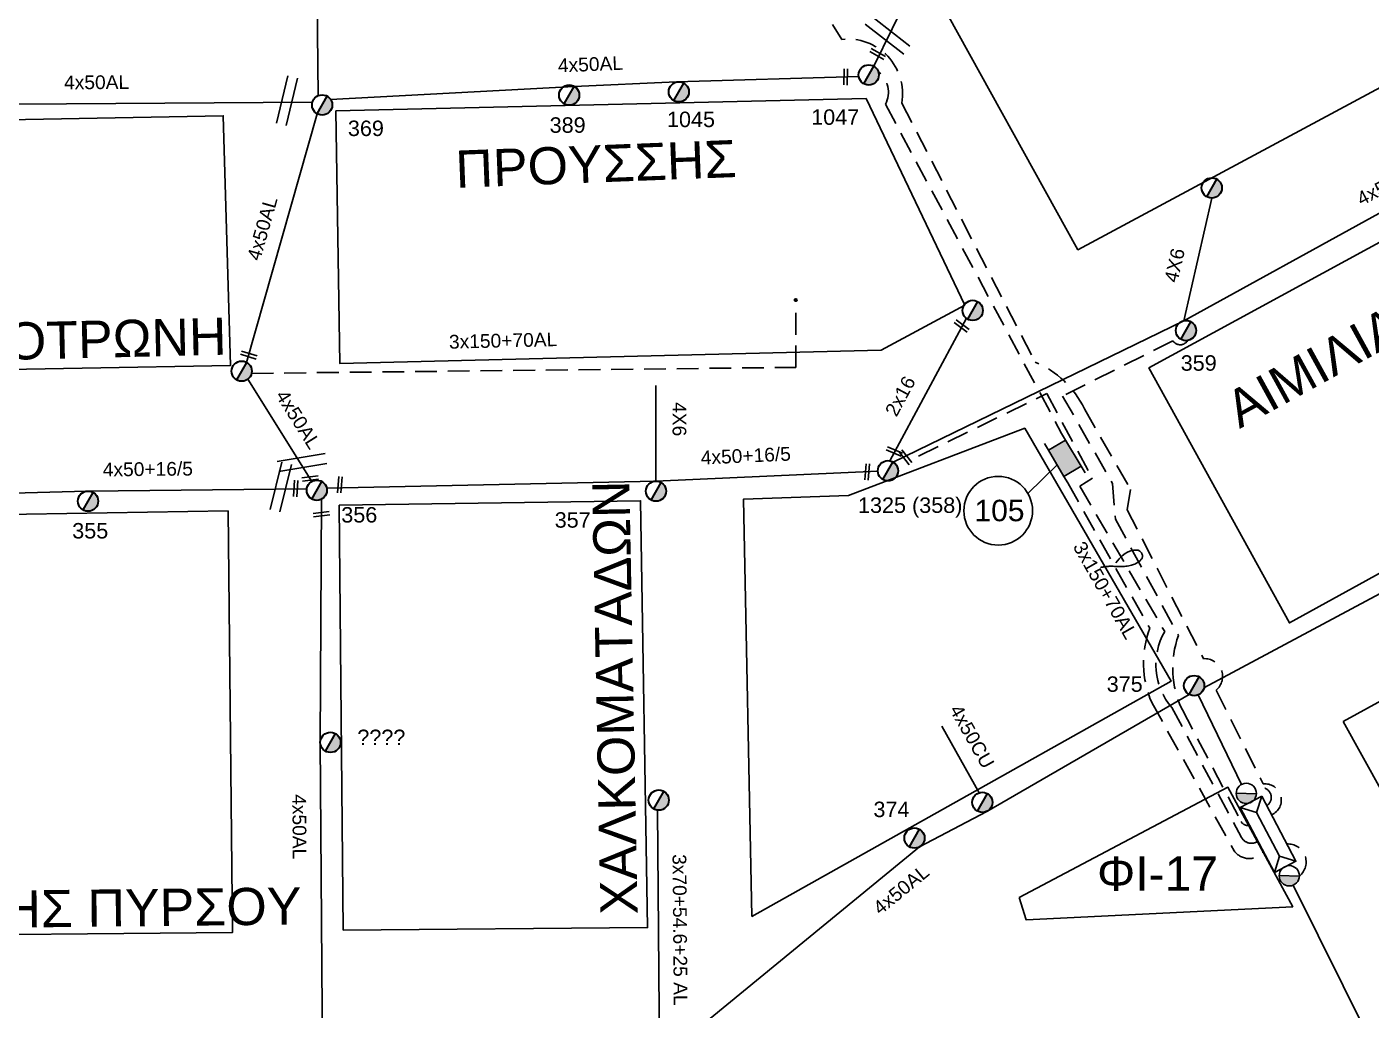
# Model space of a CAD drawing. Header units: millimetres. Extents: x 1421 to 7547, y 822 to 1873.
# Drawn here: x 6842.7 to 6999.3, y 1308.4 to 1423 of the extents above; entities that cross this region are included whole.
import ezdxf
from ezdxf.enums import TextEntityAlignment as Align

# ---------------------------------------------------------------- set-up
doc = ezdxf.new("R2010")
doc.units = ezdxf.units.MM
doc.linetypes.add('DASHED', pattern=[19.05, 12.7, -6.35])
doc.layers.get('0').update_dxf_attribs({"lineweight": 30})
for name, color, linetype, lineweight in [('2x16', 7, 'Continuous', 30), ('4x50+13_5', 7, 'Continuous', 30), ('4x50+16_5', 7, 'Continuous', 30), ('4x50AL', 7, 'Continuous', 30), ('4x50CU', 7, 'Continuous', 30), ('Link Box 4 Διευθύνσεων', 7, 'Continuous', 30), ('TEXT_ΚΑΛΩΔΙΩΝ', 7, 'Continuous', 30), ('Άγνωστα', 7, 'Continuous', 30), ('Καλώδια ΧΤ   3x150+50CU', 7, 'DASHED', 30), ('Καλώδια ΧΤ   3x150+70AL', 7, 'DASHED', 30), ('Μηχανική τομή', 7, 'Continuous', 30), ('Στύλος ΦΜ', 7, 'Continuous', 30), ('Στύλος ΦΜ @ 1', 7, 'Continuous', 30), ('ΣΥΝ.ΚΑΛ4Χ6', 7, 'YPARXSK3X70+54', 30), ('Συνδέσεις', 7, 'Continuous', 30), ('Συνεστραμμένα ΧΤ   3x70+54.6+25 AL', 7, 'SYN_LINE', 30), ('Τομή', 7, 'Continuous', 30), ('Υποσταθμός εναέριος 2 στύλων', 7, 'Continuous', 30), ('Υποσταθμός πόλεως', 7, 'Continuous', 30), ('Υπόβαθρο ΔΕΗ', 7, 'Continuous', 30), ('Υπόγεια Καλώδια Δικτύου ΧΤ   .15', 7, 'DASHED', 30)]:
    doc.layers.add(name, color=color, linetype=linetype, lineweight=lineweight)
doc.styles.add('arial', font='arial.ttf')
doc.styles.get("Standard").update_dxf_attribs({"font": 'arial.ttf'})
doc.linetypes.add('SYN_LINE', pattern='A,0.5,-0.0001,["/\\/\\/\\/",Standard,S=0.1,R=0,X=0,Y=-0.05],-0.25', length=0.7501)
doc.linetypes.add('YPARXSK3X70+54', pattern='A,2.5,[131,ltypeshp.shx,S=1,R=0,X=-9e-10,Y=0],-1e-11,[131,ltypeshp.shx,S=-1,R=180,X=2,Y=0],-4.1,[131,ltypeshp.shx,S=1,R=0,X=-0.1,Y=0],-1.9,2,0', length=10.5)

# ---------------------------------------------------------------- blocks, each defined once
blk = doc.blocks.new('ΥΠΑΡΧΩΝ ΤΣΙΜΕΝΤΕΝΙΟΣ ΣΤΥΛΟΣ')
at = {"layer": 'Στύλος ΦΜ'}
blk.add_hatch(color=7, dxfattribs=at).paths.add_polyline_path([(-1.29, -2.28, 0.574793), (2.62, 0, 0.268822), (1.3, 2.27)])
at = {"layer": 'Στύλος ΦΜ', "color": 7}
blk.add_line((-1.29, -2.28), (1.3, 2.27), dxfattribs=at)
blk.add_circle((0, 0), 2.62, dxfattribs=at)
at = {"layer": 'Στύλος ΦΜ', "flags": 4}
for tag, p in [('ΑΡΙΘΜΟΣ', (-4.68, 8.05)), ('ΤΥΠΟΣ', (-4.91, 3.03))]:
    blk.add_attdef(tag, p, '', height=4, dxfattribs=at)
blk = doc.blocks.new('ΜΗΧΑΝΙΚΗ ΤΟΜΗ')
at = {"layer": 'Μηχανική τομή', "lineweight": -3, "ltscale": 40}
for p, q in [((-3.78, 1.15), (3.8, 1.15)), ((3.8, -0.4), (-3.78, -0.4))]:
    blk.add_line(p, q, dxfattribs=at)
blk = doc.blocks.new('ΤΟΜΗ')
at = {"layer": 'Τομή', "lineweight": -3, "ltscale": 40}
for p, q in [((-11.37, 1.1), (11.37, 1.1)), ((11.37, -3.57), (-11.37, -3.57))]:
    blk.add_line(p, q, dxfattribs=at)
blk = doc.blocks.new('LINK BOX 4 ΑΝΑΧΩΡΗΣΕΩΝ')
at = {"layer": 'Link Box 4 Διευθύνσεων', "lineweight": -3, "ltscale": 40}
blk.add_hatch(color=256, dxfattribs=at).paths.add_polyline_path([(-3.54, 0), (-3.54, -4.67), (3.54, -4.67), (3.54, 0)])
for p, q in [((-3.54, 0), (-5.33, 0)), ((5.33, 0), (3.54, 0)), ((-3.54, -4.67), (-5.33, -4.67)), ((5.33, -4.67), (3.54, -4.67))]:
    blk.add_line(p, q, dxfattribs=at)
blk.add_lwpolyline([(-3.54, -4.67), (-3.54, 0), (3.54, 0), (3.54, -4.67)], close=True, dxfattribs=at)
blk = doc.blocks.new('ΥΠΟΣΤΑΘΜΟΣ ΕΝΑΕΡΙΟΣ ΕΠΙ 2 ΣΤΥΛΩΝ')
at = {"layer": 'Υποσταθμός εναέριος 2 στύλων', "linetype": 'Continuous', "lineweight": -3}
for points in [[(-11.97, -2.11, 0.574793), (-8.45, -0.07, 0.268822), (-9.64, 1.98)], [(9.68, -2.15, 0.574793), (13.19, -0.1, 0.268822), (12.01, 1.95)]]:
    blk.add_hatch(color=256, dxfattribs=at).paths.add_polyline_path(points)
for p, q in [((-11.97, -2.11), (-9.64, 1.98)), ((9.68, -2.15), (12.01, 1.95))]:
    blk.add_line(p, q, dxfattribs=at)
for centre in [(-10.81, -0.07), (10.84, -0.1)]:
    blk.add_circle(centre, 2.36, dxfattribs=at)
at = {"layer": 'Υποσταθμός πόλεως', "linetype": 'Continuous', "lineweight": -3, "ltscale": 40}
blk.add_lwpolyline([(-8.57, 2.82), (8.57, 2.82), (8.57, -2.82), (-8.57, -2.82)], close=True, dxfattribs=at)
for points in [[(-5.75, 0), (-8.57, 2.82)], [(-8.57, -2.82), (-5.75, 0)], [(-5.75, 0), (5.75, 0)], [(5.75, 0), (8.57, 2.82)], [(8.57, -2.82), (5.75, 0)]]:
    blk.add_lwpolyline(points, dxfattribs=at)
at = {"layer": 'Υποσταθμός εναέριος 2 στύλων', "ltscale": 40, "flags": 1}
for tag, p in [('ΜΕΤΑΣΧΗΜΑΤΙΣΜΟΣ', (14.09, 2.51)), ('ΙΣΧΥΣ', (14.07, -0.28)), ('ΑΡΙΘΜΟΣ', (14.19, -3))]:
    blk.add_attdef(tag, p, '', height=1.8, dxfattribs=at)
blk = doc.blocks.new('_ΣΥΝΔΕΣΗ')
at = {"layer": 'Συνδέσεις', "linetype": 'SYN_LINE', "ltscale": 40}
blk.add_hatch(color=256, dxfattribs=at).paths.add_polyline_path([(0.5, -0.01, 1), (-0.5, -0.01, 1)])
at = {"layer": 'Συνδέσεις'}
blk.add_circle((0, -0.01), 0.5, dxfattribs=at)

msp = doc.modelspace()

# ---------------------------------------------------------------- linework, layer by layer
at = {"layer": '2x16', "color": 1, "lineweight": -3, "ltscale": 0.2}
msp.add_lwpolyline([(6943.23, 1372.4), (6952.14, 1389.02)], dxfattribs=at)
at = {"layer": '4x50+13_5', "color": 27, "lineweight": -3, "ltscale": 0.2}
msp.add_lwpolyline([(7003.94, 1459.3), (6974.85, 1443.43), (6945.63, 1427.16), (6941.35, 1418.4)], dxfattribs=at)
at = {"layer": '4x50+13_5', "color": 2, "lineweight": -3, "ltscale": 0.2}
for points in [[(6979.82, 1345.95), (7014.2, 1364.36), (7037.67, 1377.39), (7058.24, 1388.56), (7075.49, 1398.73)], [(6979.14, 1345.13), (6984.2, 1334.69)]]:
    msp.add_lwpolyline(points, dxfattribs=at)
at = {"layer": '4x50+13_5', "color": 6, "lineweight": -3, "ltscale": 0.2}
msp.add_lwpolyline([(6990.22, 1322.97), (6998.94, 1305.36)], dxfattribs=at)
at = {"layer": '4x50+16_5', "color": 30, "lineweight": -3, "ltscale": 0.2}
msp.add_lwpolyline([(6943.6, 1372.27), (6977.48, 1388.74), (7000.19, 1401.23), (7022.78, 1413.07), (7056.73, 1430.94)], dxfattribs=at)
at = {"layer": '4x50+16_5', "color": 1, "lineweight": -3, "ltscale": 0.2}
msp.add_lwpolyline([(6941.83, 1371.2), (6915.98, 1370.04), (6877.63, 1369.24)], dxfattribs=at)
at = {"layer": '4x50+16_5', "color": 5, "lineweight": -3, "ltscale": 0.2}
msp.add_lwpolyline([(6875.32, 1369.14), (6849.69, 1368.88), (6822.4, 1368.13)], dxfattribs=at)
at = {"layer": '4x50AL', "color": 133, "lineweight": -3, "ltscale": 0.2}
for points in [[(6876.21, 1455.49), (6876.63, 1414.96)], [(6878.08, 1414.53), (6906.47, 1416.05), (6918.37, 1416.56), (6939.61, 1417.19)], [(6876.52, 1412.86), (6868.31, 1383.88)], [(6868.43, 1381.91), (6875.9, 1370.01)]]:
    msp.add_lwpolyline(points, dxfattribs=at)
at = {"layer": '4x50AL', "color": 30, "lineweight": -3, "ltscale": 0.2}
msp.add_lwpolyline([(6814.47, 1413.41), (6835.82, 1413.93), (6875.97, 1414.2)], dxfattribs=at)
at = {"layer": '4x50AL', "color": 2, "lineweight": -3, "ltscale": 0.2}
msp.add_lwpolyline([(6877.02, 1367.94), (6876.89, 1339.64), (6877.13, 1303.14)], dxfattribs=at)
at = {"layer": '4x50AL', "color": 1, "lineweight": -3, "ltscale": 0.2}
msp.add_lwpolyline([(6978.09, 1345.18), (6954.53, 1331.55), (6946.68, 1327.43), (6916.89, 1302.98), (6921.09, 1306.43)], dxfattribs=at)
at = {"layer": '4x50CU', "color": 1, "linetype": 'SYN_LINE', "lineweight": -3, "ltscale": 10}
msp.add_lwpolyline([(6953.64, 1333.73), (6949.27, 1341.48)], dxfattribs=at)
at = {"layer": 'Άγνωστα', "lineweight": -3}
msp.add_lwpolyline([(6969.54, 1360.53), (6969.94, 1360.99), (6970.31, 1361.34), (6970.64, 1361.6), (6970.93, 1361.78), (6971.19, 1361.9), (6971.42, 1361.97), (6971.61, 1362), (6971.78, 1362.01), (6971.92, 1362.01), (6972.04, 1362), (6972.14, 1361.98), (6972.22, 1361.96), (6972.28, 1361.93), (6972.34, 1361.9), (6972.39, 1361.85), (6972.44, 1361.81), (6972.48, 1361.75), (6972.53, 1361.69), (6972.57, 1361.62), (6972.6, 1361.56), (6972.63, 1361.48), (6972.65, 1361.41), (6972.67, 1361.34), (6972.67, 1361.27), (6972.66, 1361.2), (6972.64, 1361.13), (6972.61, 1361.06), (6972.57, 1360.99), (6972.52, 1360.93), (6972.46, 1360.86), (6972.4, 1360.8), (6972.33, 1360.73), (6972.25, 1360.67), (6972.16, 1360.61), (6972.07, 1360.55), (6971.97, 1360.49), (6971.87, 1360.44), (6971.75, 1360.38), (6971.63, 1360.33), (6971.5, 1360.29), (6971.36, 1360.25), (6971.21, 1360.21), (6971.05, 1360.18), (6970.89, 1360.15), (6970.73, 1360.13), (6970.56, 1360.11), (6970.39, 1360.1), (6970.22, 1360.09), (6970.05, 1360.09), (6969.88, 1360.09), (6969.71, 1360.1), (6969.55, 1360.11), (6969.39, 1360.11), (6969.23, 1360.12), (6969.08, 1360.12), (6968.93, 1360.12), (6968.79, 1360.12), (6968.65, 1360.11), (6968.53, 1360.1), (6968.41, 1360.08), (6968.3, 1360.07), (6968.21, 1360.05), (6968.12, 1360.04), (6968.05, 1360.02), (6967.99, 1360.01), (6967.94, 1360.01), (6967.9, 1360), (6967.87, 1360), (6967.85, 1360), (6967.83, 1360), (6967.82, 1360), (6967.81, 1360), (6967.8, 1360), (6967.8, 1360), (6967.8, 1360), (6967.79, 1360), (6967.79, 1360), (6967.79, 1360), (6967.79, 1360), (6967.79, 1360)], dxfattribs=at)
at = {"layer": 'Καλώδια ΧΤ   3x150+50CU', "color": 2, "linetype": 'DASHED', "lineweight": -3, "ltscale": 0.2}
msp.add_arc((6986.51, 1333.18), 1.15, 302.874, 125.6264, dxfattribs=at)
at = {"layer": 'Καλώδια ΧΤ   3x150+50CU', "color": 6, "linetype": 'DASHED', "lineweight": -3, "ltscale": 0.2}
msp.add_arc((6989.61, 1325.65), 2.11, 309.1055, 93.6989, dxfattribs=at)
at = {"layer": 'Καλώδια ΧΤ   3x150+70AL', "color": 133, "lineweight": -3, "ltscale": 0.2}
for points in [[(6941.88, 1417.78, -0.359486), (6942.72, 1413.96), (6963.24, 1375.6)], [(6963.96, 1369.83), (6973.5, 1352.89, 0.192555), (6973.74, 1344.25), (6983.34, 1326.95, 0.485711), (6986.77, 1326.84, -0.786582)]]:
    msp.add_lwpolyline(points, format="xyb", dxfattribs=at)
msp.add_lwpolyline([(6868.88, 1382.6), (6932.27, 1383.3), (6932.27, 1391.15)], dxfattribs=at)
at = {"layer": 'Καλώδια ΧΤ   3x150+70AL', "color": 30, "lineweight": -3, "ltscale": 0.2}
msp.add_lwpolyline([(6977.93, 1386.43, -0.561607), (6976.21, 1386.4), (6963.36, 1379.96), (6969.15, 1369.78), (6969.5, 1365.61), (6976.86, 1352.07, 0.205116), (6977.3, 1343.38), (6984.16, 1330.36, 0.364097), (6985.14, 1329.96, 1.366824)], format="xyb", dxfattribs=at)
at = {"layer": 'Καλώδια ΧΤ   3x150+70AL', "color": 1, "lineweight": -3, "ltscale": 0.2}
msp.add_lwpolyline([(6946.57, 1372.97), (6961.5, 1380.24), (6966.82, 1370.37), (6965.36, 1369.45), (6975.25, 1352.5, 0.318206), (6976.06, 1343.67), (6984.2, 1328.52, 0.455718), (6986.12, 1328.09, -0.327517)], format="xyb", dxfattribs=at)
at = {"layer": 'ΣΥΝ.ΚΑΛ4Χ6', "color": 30, "linetype": 'SYN_LINE', "lineweight": -3, "ltscale": 20}
msp.add_lwpolyline([(6977.48, 1388.74), (6980.75, 1403.03)], dxfattribs=at)
at = {"layer": 'ΣΥΝ.ΚΑΛ4Χ6', "color": 1, "linetype": 'SYN_LINE', "lineweight": -3, "ltscale": 20}
msp.add_lwpolyline([(6915.98, 1370.04), (6915.96, 1381.19)], dxfattribs=at)
at = {"layer": 'Συνεστραμμένα ΧΤ   3x70+54.6+25 AL', "color": 62, "lineweight": -3, "ltscale": 20}
msp.add_lwpolyline([(6916.41, 1303.51), (6916.18, 1331.7)], dxfattribs=at)
at = {"layer": 'Υπόβαθρο ΔΕΗ', "lineweight": -3, "ltscale": 0.2}
for points in [[(6948.72, 1426.73), (6965.13, 1397), (7049.89, 1442.55), (7033.24, 1472.34), (6948.72, 1426.73)], [(7073.87, 1399.83), (7057.53, 1429.09), (6973.41, 1383.24), (6989.78, 1353.51), (7073.87, 1399.83)], [(6878.7, 1413.2), (6879.17, 1383.74), (6942.2, 1385.3), (6951.96, 1390.56), (6940.46, 1414.63), (6878.7, 1413.2)], [(6796.44, 1411.35), (6797.29, 1382.27), (6866.42, 1383.5), (6865.59, 1412.62), (6796.44, 1411.35)], [(6824.4, 1317.06), (6866.66, 1317.43), (6866.15, 1366.57), (6823.84, 1365.87), (6824.4, 1317.06)]]:
    msp.add_lwpolyline(points, dxfattribs=at)
for points in [[(6996.03, 1342.02), (7080.02, 1388.07), (7094.38, 1362.81), (7009.86, 1317.08)], [(6927.16, 1319.29), (6926.2, 1367.96), (6938.42, 1368.37), (6958.95, 1376.2), (6976, 1346.75)], [(6879.07, 1367.26), (6914.2, 1367.75), (6915.02, 1318.02), (6879.56, 1317.72)], [(6958.29, 1321.52), (6959.11, 1318.91), (6990.16, 1320.45), (6982.61, 1334.36)]]:
    msp.add_lwpolyline(points, close=True, dxfattribs=at)
at = {"layer": 'Υπόβαθρο ΔΕΗ', "lineweight": -3}
msp.add_lwpolyline([(6962.71, 1371.94), (6959.3, 1368.61)], dxfattribs=at)
msp.add_circle((6955.85, 1366.59), 4, dxfattribs=at)
at = {"layer": 'Υπόγεια Καλώδια Δικτύου ΧΤ   .15', "color": 151, "lineweight": -3, "ltscale": 0.2}
msp.add_lwpolyline([(6925.56, 1460.8, -0.886262), (6923.43, 1459.92), (6916.38, 1455.59), (6937.64, 1421.53, -0.499243), (6944.62, 1414.11), (6960.15, 1383.92, -0.182037), (6965.89, 1378.47), (6971.26, 1369.08), (6970.87, 1366.69), (6979.77, 1349.35, -0.726628), (6981.24, 1345.69), (6986.71, 1334.75, -0.866631), (6987.69, 1331.15)], format="xyb", dxfattribs=at)

# ---------------------------------------------------------------- block references
at = {"layer": 'Link Box 4 Διευθύνσεων', "lineweight": -3, "xscale": 0.4999999999999998, "yscale": 0.4999999999999998, "zscale": 0.4999999999999998, "rotation": 120.7676350335538}
msp.add_blockref('LINK BOX 4 ΑΝΑΧΩΡΗΣΕΩΝ', (6962.6, 1372.12), dxfattribs=at)
at = {"layer": 'Μηχανική τομή', "lineweight": -3}
for p, xscale, yscale, zscale, rotation in [((6941.85, 1419.9), 0.2499999999999189, 0.2499999999999189, 0.2499999999999189, 150.9897580693849), ((6937.99, 1417.16), 0.2499999999999188, 0.2499999999999188, 0.2499999999999188, 269.307013081686), ((6951.66, 1388.18), 0.2499999999999187, 0.2499999999999187, 0.2499999999999187, 143.4629186493353), ((6868.53, 1384.64), 0.2499999999999187, 0.2499999999999187, 0.2499999999999187, 342.4772991770096), ((6943.78, 1373.59), 0.2499999999999186, 0.2499999999999186, 0.2499999999999186, 157.5083442324506), ((6945.13, 1372.88), 0.2499999999999187, 0.2499999999999187, 0.2499999999999187, 128.4420279025753), ((6940.68, 1371.1), 0.2499999999999187, 0.2499999999999187, 0.2499999999999187, 85.96302008426422), ((6874.12, 1369.18), 0.2499999999999187, 0.2499999999999187, 0.2499999999999187, 85.96302008426422), ((6875.72, 1370.27), 0.2499999999999187, 0.2499999999999187, 0.2499999999999187, 7.275471488606197), ((6879.26, 1369.61), 0.2499999999999187, 0.2499999999999187, 0.2499999999999187, 85.96302008426422), ((6877.03, 1366.11), 0.2499999999999187, 0.2499999999999187, 0.2499999999999187, 7.275471488606197)]:
    msp.add_blockref('ΜΗΧΑΝΙΚΗ ΤΟΜΗ', p, dxfattribs=dict(at, xscale=xscale, yscale=yscale, zscale=zscale, rotation=rotation))
at = {"layer": 'Στύλος ΦΜ @ 1', "lineweight": -3, "ltscale": 40}
ref = msp.add_blockref('ΥΠΑΡΧΩΝ ΤΣΙΜΕΝΤΕΝΙΟΣ ΣΤΥΛΟΣ', (6940.77, 1417.38), dxfattribs=dict(at, xscale=0.4499999999998181, yscale=0.4499999999998181, zscale=0.4499999999998181))
ref.add_attrib('ΤΥΠΟΣ', '1047', (6934.07, 1411.57), dxfattribs={"layer": 'Στύλος ΦΜ', "height": 1.8, "flags": 4})
ref = msp.add_blockref('ΥΠΑΡΧΩΝ ΤΣΙΜΕΝΤΕΝΙΟΣ ΣΤΥΛΟΣ', (6905.88, 1415.03), dxfattribs=dict(at, xscale=0.4499999999998181, yscale=0.4499999999998181, zscale=0.4499999999998181))
ref.add_attrib('ΤΥΠΟΣ', '389', (6903.6, 1410.64), dxfattribs={"layer": 'Στύλος ΦΜ', "height": 1.8, "flags": 4})
ref = msp.add_blockref('ΥΠΑΡΧΩΝ ΤΣΙΜΕΝΤΕΝΙΟΣ ΣΤΥΛΟΣ', (6918.65, 1415.41), dxfattribs=dict(at, xscale=0.4499999999998181, yscale=0.4499999999998181, zscale=0.4499999999998181))
ref.add_attrib('ΤΥΠΟΣ', '1045', (6917.27, 1411.3), dxfattribs={"layer": 'Στύλος ΦΜ', "height": 1.8, "flags": 4})
ref = msp.add_blockref('ΥΠΑΡΧΩΝ ΤΣΙΜΕΝΤΕΝΙΟΣ ΣΤΥΛΟΣ', (6877.1, 1413.88), dxfattribs=dict(at, xscale=0.4499999999998181, yscale=0.4499999999998181, zscale=0.4499999999998181))
ref.add_attrib('ΤΥΠΟΣ', '369', (6880.1, 1410.26), dxfattribs={"layer": 'Στύλος ΦΜ', "height": 1.8, "flags": 4})
at = {"layer": 'Στύλος ΦΜ @ 1', "lineweight": -3, "ltscale": 40, "xscale": 0.4499999999998181, "yscale": 0.4499999999998181, "zscale": 0.4499999999998181}
for p in [(6980.73, 1404.21), (6952.88, 1389.94), (6867.73, 1382.86), (6916.31, 1332.87), (6954.01, 1332.61)]:
    msp.add_blockref('ΥΠΑΡΧΩΝ ΤΣΙΜΕΝΤΕΝΙΟΣ ΣΤΥΛΟΣ', p, dxfattribs=at)
at = {"layer": 'Στύλος ΦΜ @ 1', "lineweight": -3, "ltscale": 40}
ref = msp.add_blockref('ΥΠΑΡΧΩΝ ΤΣΙΜΕΝΤΕΝΙΟΣ ΣΤΥΛΟΣ', (6977.72, 1387.59), dxfattribs=dict(at, xscale=0.4499999999998181, yscale=0.4499999999998181, zscale=0.4499999999998181))
ref.add_attrib('ΤΥΠΟΣ', '359', (6977.11, 1382.91), dxfattribs={"layer": 'Στύλος ΦΜ', "height": 1.8, "flags": 4})
ref = msp.add_blockref('ΥΠΑΡΧΩΝ ΤΣΙΜΕΝΤΕΝΙΟΣ ΣΤΥΛΟΣ', (6943.01, 1371.25), dxfattribs=dict(at, xscale=0.4499999999998181, yscale=0.4499999999998181, zscale=0.4499999999998181))
ref.add_attrib('ΤΥΠΟΣ', '1325 (358)', (6939.52, 1366.34), dxfattribs={"layer": 'Στύλος ΦΜ', "height": 1.8, "flags": 4})
ref = msp.add_blockref('ΥΠΑΡΧΩΝ ΤΣΙΜΕΝΤΕΝΙΟΣ ΣΤΥΛΟΣ', (6876.48, 1368.98), dxfattribs=dict(at, xscale=0.4499999999998181, yscale=0.4499999999998181, zscale=0.4499999999998181))
ref.add_attrib('ΤΥΠΟΣ', '356', (6879.33, 1365.22), dxfattribs={"layer": 'Στύλος ΦΜ', "height": 1.8, "flags": 4})
ref = msp.add_blockref('ΥΠΑΡΧΩΝ ΤΣΙΜΕΝΤΕΝΙΟΣ ΣΤΥΛΟΣ', (6849.83, 1367.71), dxfattribs=dict(at, xscale=0.4499999999998181, yscale=0.4499999999998181, zscale=0.4499999999998181))
ref.add_attrib('ΤΥΠΟΣ', '355', (6847.99, 1363.36), dxfattribs={"layer": 'Στύλος ΦΜ', "height": 1.8, "flags": 4})
ref = msp.add_blockref('ΥΠΑΡΧΩΝ ΤΣΙΜΕΝΤΕΝΙΟΣ ΣΤΥΛΟΣ', (6915.99, 1368.87), dxfattribs=dict(at, xscale=0.4499999999998181, yscale=0.4499999999998181, zscale=0.4499999999998181))
ref.add_attrib('ΤΥΠΟΣ', '357', (6904.19, 1364.62), dxfattribs={"layer": 'Στύλος ΦΜ', "height": 1.8, "flags": 4})
ref = msp.add_blockref('ΥΠΑΡΧΩΝ ΤΣΙΜΕΝΤΕΝΙΟΣ ΣΤΥΛΟΣ', (6978.67, 1346.21), dxfattribs=dict(at, xscale=0.4499999999998181, yscale=0.4499999999998181, zscale=0.4499999999998181))
ref.add_attrib('ΤΥΠΟΣ', '375', (6968.49, 1345.49), dxfattribs={"layer": 'Στύλος ΦΜ', "height": 1.8, "flags": 4})
ref = msp.add_blockref('ΥΠΑΡΧΩΝ ΤΣΙΜΕΝΤΕΝΙΟΣ ΣΤΥΛΟΣ', (6878.07, 1339.6), dxfattribs=dict(at, xscale=0.4499999999998181, yscale=0.4499999999998181, zscale=0.4499999999998181))
ref.add_attrib('ΤΥΠΟΣ', '????', (6881.2, 1339.28), dxfattribs={"layer": 'Στύλος ΦΜ', "height": 1.8, "flags": 4})
ref = msp.add_blockref('ΥΠΑΡΧΩΝ ΤΣΙΜΕΝΤΕΝΙΟΣ ΣΤΥΛΟΣ', (6946.1, 1328.45), dxfattribs=dict(at, xscale=0.4499999999998181, yscale=0.4499999999998181, zscale=0.4499999999998181))
ref.add_attrib('ΤΥΠΟΣ', '374', (6941.32, 1330.89), dxfattribs={"layer": 'Στύλος ΦΜ', "height": 1.8, "flags": 4})
at = {"layer": 'Συνδέσεις', "lineweight": -3, "xscale": 0.25, "yscale": 0.25, "zscale": 0.25}
msp.add_blockref('_ΣΥΝΔΕΣΗ', (6932.27, 1391.16), dxfattribs=at)
at = {"layer": 'Τομή', "lineweight": -3, "xscale": 0.2499999999998871, "yscale": 0.2499999999998871, "zscale": 0.2499999999998871}
for p, rotation in [((6943.15, 1422.25), 321.9913666837543), ((6873.31, 1414.31), 256.4598056332276), ((6874.8, 1371.91), 189.2975209906525), ((6872.59, 1369.28), 256.4598056332276)]:
    msp.add_blockref('ΤΟΜΗ', p, dxfattribs=dict(at, rotation=rotation))
at = {"layer": 'Υποσταθμός εναέριος 2 στύλων', "lineweight": -3, "xscale": 0.4999999999999998, "yscale": 0.4999999999999998, "zscale": 0.4999999999999998, "rotation": 297.62800204739}
msp.add_blockref('ΥΠΟΣΤΑΘΜΟΣ ΕΝΑΕΡΙΟΣ ΕΠΙ 2 ΣΤΥΛΩΝ', (6987.29, 1328.88), dxfattribs=at)

# ---------------------------------------------------------------- texts
at = {"lineweight": -3, "ltscale": 40, "char_height": 4, "attachment_point": 1, "style": 'arial'}
for s, insert, width, rotation in [('{\\H1.083x;ΑΙΜΙΛΙΑΝΟΥ ΓΡΕΒΕΝΩΝ}', (6981.88, 1379.91), 73.0298, 28.7972), ('{\\H1.083x;ΠΡΟΥΣΣΗΣ}', (6892.55, 1408.55), 51.144, 2.2152), ('{\\H1.083x;ΘΕΟΔ. ΚΟΛΟΚΟΤΡΩΝΗ}', (6797.84, 1387.5), 69.3981, 1.3565), ('{\\H1.083x;ΧΑΛΚΟΜΑΤΑΔΩΝ}', (6909.52, 1319.48), 51.144, 91.0969), ('{\\H1.083x;ΜΟΝΗΣ ΠΥΡΣΟΥ}', (6825.83, 1322.18), 69.3981, 0.6159)]:
    msp.add_mtext(s, dxfattribs=dict(at, insert=insert, width=width, rotation=rotation))
at = {"layer": 'TEXT_ΚΑΛΩΔΙΩΝ', "lineweight": -3, "ltscale": 0.2}
for s, rotation, p in [('4x50AL', 2.4296, (6908.35, 1418.63)), ('4x50AL', 0.3824, (6850.83, 1416.53)), ('4x50+16/5', 27.6469, (7002.44, 1405.24)), ('4x50AL', 74.1863, (6870.13, 1399.49)), ('4Χ6', 77.1206, (6976.39, 1395.2)), ('3x150+70AL', 1.406, (6898.18, 1386.43)), ('2x16', 61.8138, (6944.44, 1379.95)), ('4x50AL', 302.1312, (6874.32, 1377.24)), ('4Χ6', 270.1056, (6918.72, 1377.26)), ('4x50+16/5', 2.5565, (6926.45, 1373.01)), ('4x50+16/5', 0.5829, (6856.8, 1371.45)), ('3x150+70AL', 299.6429, (6968.32, 1357.33)), ('4x50CU', 299.4019, (6952.81, 1340.29)), ('4x50AL', 270.373, (6874.46, 1329.77)), ('3x70+54.6+25 AL', 270.4738, (6918.79, 1317.75)), ('4x50AL', 39.3695, (6944.53, 1322.43))]:
    msp.add_text(s, height=1.6, rotation=rotation, dxfattribs=at).set_placement(p, align=Align.MIDDLE_CENTER)
at = {"layer": 'Άγνωστα', "color": 7, "lineweight": -3, "insert": (6953.09, 1367.87), "char_height": 2.5, "attachment_point": 1}
msp.add_mtext_dynamic_manual_height_columns('105', width=1.8, gutter_width=12.5, heights=[0.0453], dxfattribs=at)
at = {"layer": 'Υπόβαθρο ΔΕΗ', "lineweight": -3, "insert": (6967.36, 1326.3), "char_height": 4, "attachment_point": 1}
msp.add_mtext_dynamic_manual_height_columns('ΦI-17', width=30.8332, gutter_width=12.5, heights=[0], dxfattribs=at)

doc.saveas('drawing.dxf')
